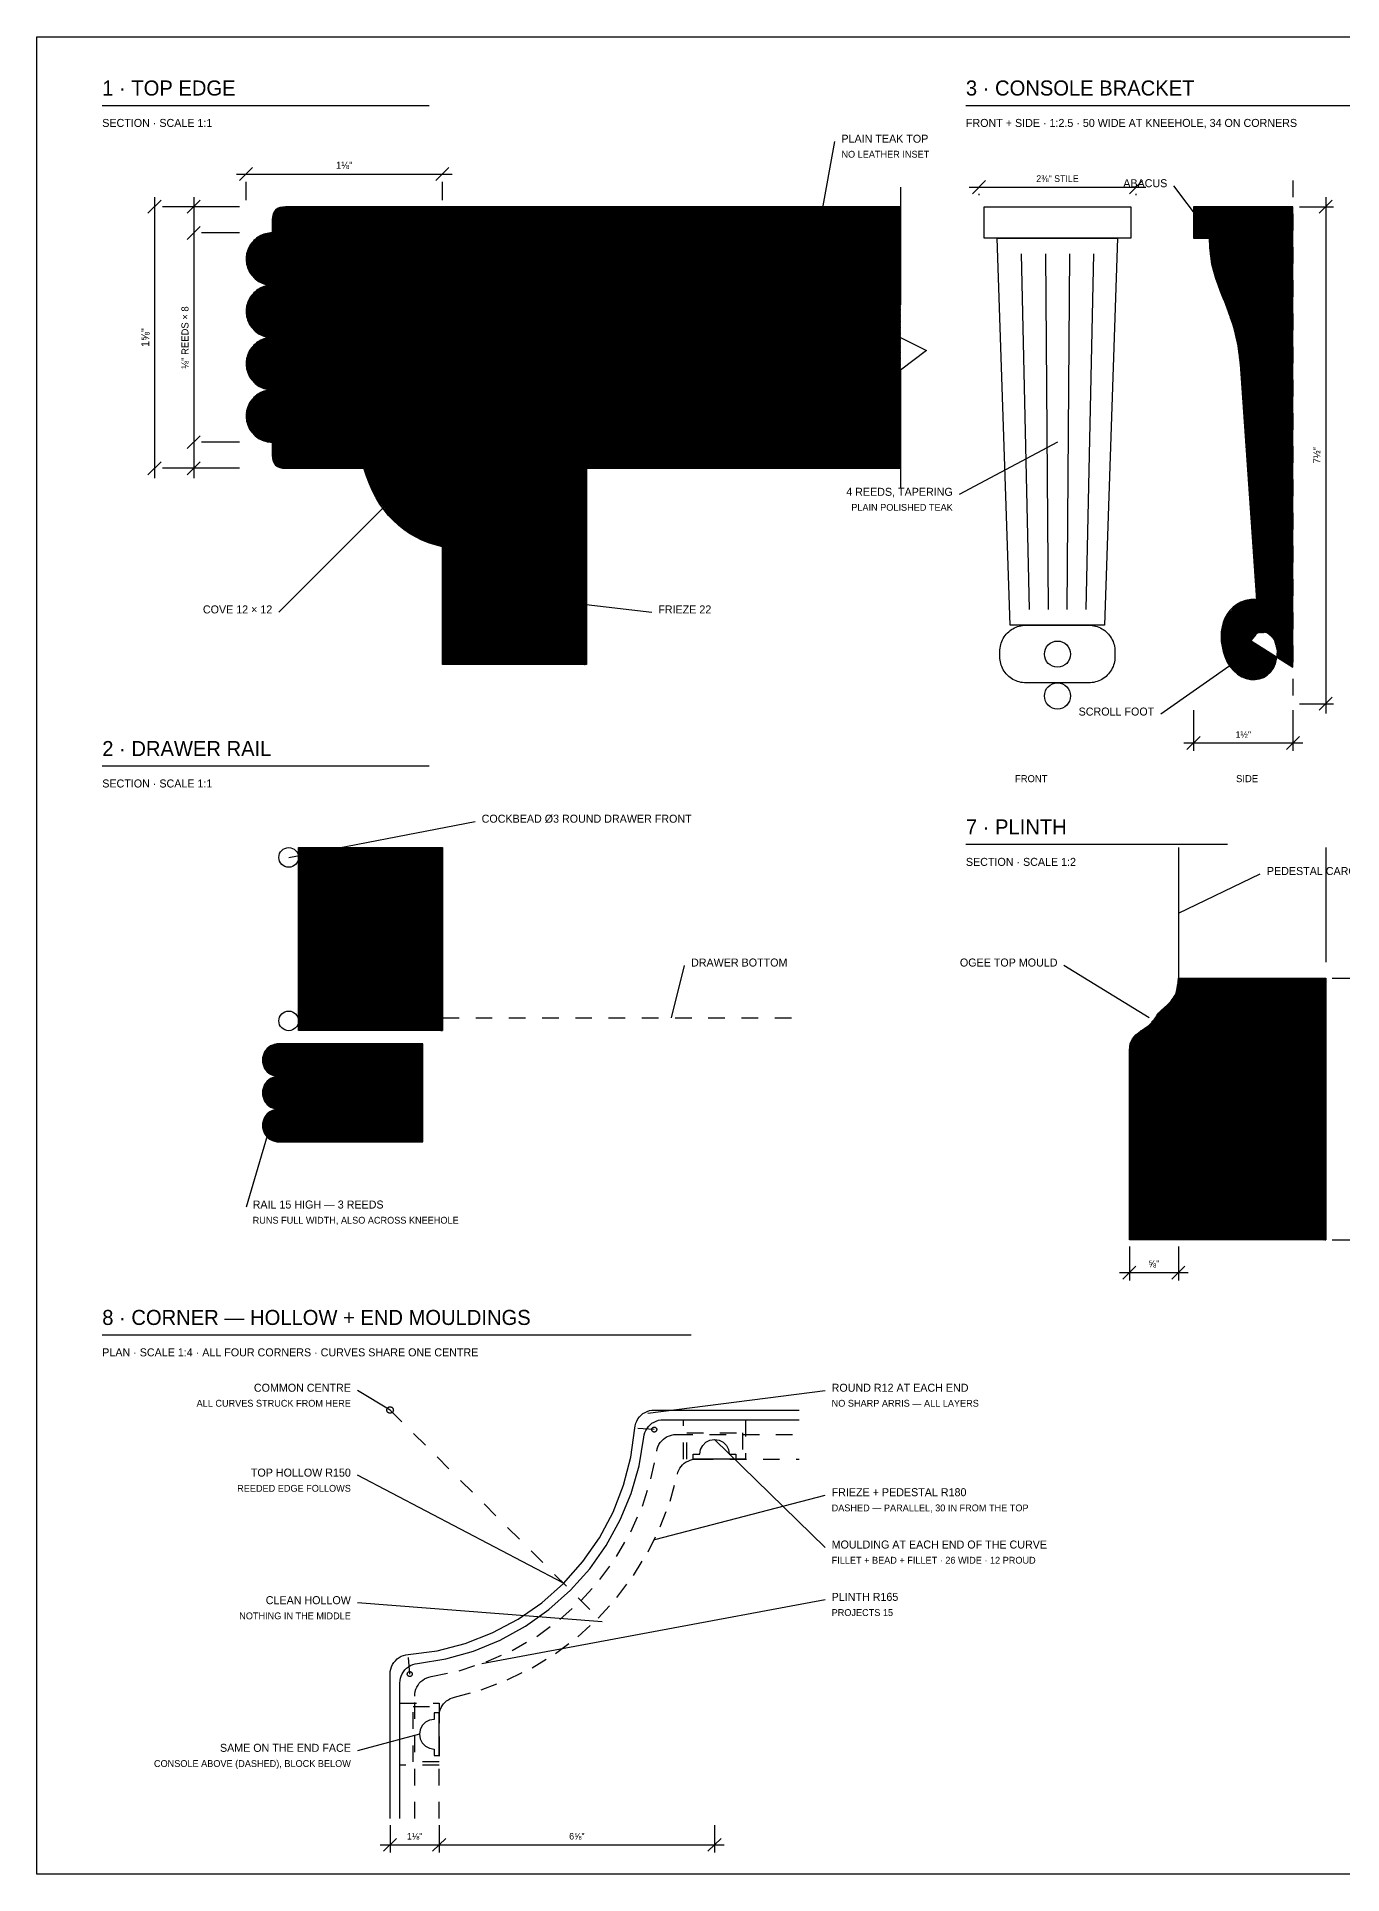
# Model space of a CAD drawing. Header units: inches. Extents: x 0.3 to 16.2, y 0.3 to 11.4.
# Drawn here: x 0.31 to 8.17, y 0.31 to 11.38 of the extents above; entities that cross this region are included whole.
import ezdxf
from ezdxf.enums import TextEntityAlignment as Align

# ---------------------------------------------------------------- set-up
doc = ezdxf.new("R2010")
doc.units = ezdxf.units.IN
doc.header["$LTSCALE"] = 0.009843
doc.header["$MEASUREMENT"] = 0
doc.linetypes.add('DASHED', pattern=[0.6, 0.5, -0.1])
for name, color, linetype in [('DIMENSIONS', 1, 'Continuous'), ('GEOMETRY', 7, 'Continuous'), ('HATCH', 8, 'Continuous'), ('TEXT', 7, 'Continuous')]:
    doc.layers.add(name, color=color, linetype=linetype)

msp = doc.modelspace()

# ---------------------------------------------------------------- hatches: boundary and pattern name
at = {"layer": 'HATCH'}
h = msp.add_hatch(dxfattribs=at)
h.set_pattern_fill('ANSI31', scale=0.01574803)
h.paths.add_polyline_path([(5.512, 10.354), (1.811, 10.354), (1.777, 10.349), (1.752, 10.335), (1.737, 10.31), (1.732, 10.276), (1.732, 10.197), (1.712, 10.195), (1.692, 10.191), (1.672, 10.185), (1.654, 10.176), (1.636, 10.164), (1.621, 10.151), (1.607, 10.135), (1.596, 10.118), (1.587, 10.1), (1.58, 10.08), (1.576, 10.06), (1.575, 10.039), (1.576, 10.019), (1.58, 9.999), (1.587, 9.979), (1.596, 9.961), (1.607, 9.943), (1.621, 9.928), (1.636, 9.914), (1.654, 9.903), (1.672, 9.894), (1.692, 9.887), (1.712, 9.883), (1.732, 9.882), (1.712, 9.881), (1.692, 9.877), (1.672, 9.87), (1.654, 9.861), (1.636, 9.849), (1.621, 9.836), (1.607, 9.82), (1.596, 9.803), (1.587, 9.785), (1.58, 9.765), (1.576, 9.745), (1.575, 9.724), (1.576, 9.704), (1.58, 9.684), (1.587, 9.664), (1.596, 9.646), (1.607, 9.629), (1.621, 9.613), (1.636, 9.599), (1.654, 9.588), (1.672, 9.579), (1.692, 9.572), (1.712, 9.568), (1.732, 9.567), (1.712, 9.566), (1.692, 9.562), (1.672, 9.555), (1.654, 9.546), (1.636, 9.534), (1.621, 9.521), (1.607, 9.505), (1.596, 9.488), (1.587, 9.47), (1.58, 9.45), (1.576, 9.43), (1.575, 9.409), (1.576, 9.389), (1.58, 9.369), (1.587, 9.349), (1.596, 9.331), (1.607, 9.314), (1.621, 9.298), (1.636, 9.285), (1.654, 9.273), (1.672, 9.264), (1.692, 9.257), (1.712, 9.253), (1.732, 9.252), (1.712, 9.251), (1.692, 9.247), (1.672, 9.24), (1.654, 9.231), (1.636, 9.219), (1.621, 9.206), (1.607, 9.19), (1.596, 9.173), (1.587, 9.155), (1.58, 9.135), (1.576, 9.115), (1.575, 9.094), (1.576, 9.074), (1.58, 9.054), (1.587, 9.034), (1.596, 9.016), (1.607, 8.999), (1.621, 8.983), (1.636, 8.97), (1.654, 8.958), (1.672, 8.949), (1.692, 8.942), (1.712, 8.938), (1.732, 8.937), (1.732, 8.858), (1.737, 8.824), (1.752, 8.799), (1.777, 8.784), (1.811, 8.78), (5.512, 8.78)])
h = msp.add_hatch(dxfattribs=at)
h.set_pattern_fill('ANSI31', scale=0.01574803)
h.paths.add_polyline_path([(7.874, 10.354), (7.276, 10.354), (7.276, 10.165), (7.37, 10.165), (7.377, 10.058), (7.395, 9.967), (7.453, 9.807), (7.516, 9.629), (7.542, 9.516), (7.559, 9.378), (7.654, 7.992), (7.589, 7.984), (7.535, 7.96), (7.465, 7.878), (7.441, 7.766), (7.465, 7.646), (7.496, 7.584), (7.54, 7.54), (7.592, 7.514), (7.646, 7.508), (7.696, 7.52), (7.739, 7.553), (7.769, 7.605), (7.78, 7.677), (7.759, 7.753), (7.713, 7.791), (7.66, 7.788), (7.622, 7.74), (7.874, 7.583), (7.874, 10.354)])
h = msp.add_hatch(dxfattribs=at)
h.set_pattern_fill('ANSI31', scale=0.01574803)
h.paths.add_polyline_path([(2.283, 8.78), (2.756, 8.78), (2.756, 8.307), (2.594, 8.366), (2.461, 8.465), (2.357, 8.602), (2.283, 8.78)])
h = msp.add_hatch(dxfattribs=at)
h.set_pattern_fill('ANSI31', scale=0.01574803)
h.paths.add_polyline_path([(2.756, 8.78), (3.622, 8.78), (3.622, 7.598), (2.756, 7.598), (2.756, 8.78)])
h = msp.add_hatch(dxfattribs=at)
h.set_pattern_fill('ANSI31', scale=0.01574803)
h.paths.add_polyline_path([(1.89, 6.496), (2.756, 6.496), (2.756, 5.394), (1.89, 5.394), (1.89, 6.496)])
h = msp.add_hatch(dxfattribs=at)
h.set_pattern_fill('ANSI31', scale=0.01574803)
h.paths.add_polyline_path([(7.185, 5.709), (8.071, 5.709), (8.071, 4.134), (6.89, 4.134), (6.89, 5.276), (6.909, 5.345), (6.954, 5.389), (7.006, 5.425), (7.047, 5.472), (7.085, 5.52), (7.131, 5.561), (7.169, 5.616), (7.185, 5.709)])
h = msp.add_hatch(dxfattribs=at)
h.set_pattern_fill('ANSI31', scale=0.01574803)
h.paths.add_polyline_path([(1.772, 5.315), (1.759, 5.314), (1.746, 5.312), (1.734, 5.307), (1.722, 5.302), (1.712, 5.295), (1.702, 5.286), (1.694, 5.276), (1.686, 5.266), (1.681, 5.254), (1.677, 5.242), (1.674, 5.229), (1.673, 5.217), (1.674, 5.204), (1.677, 5.191), (1.681, 5.179), (1.686, 5.167), (1.694, 5.157), (1.702, 5.147), (1.712, 5.138), (1.722, 5.131), (1.734, 5.126), (1.746, 5.121), (1.759, 5.119), (1.772, 5.118), (1.759, 5.117), (1.746, 5.115), (1.734, 5.111), (1.722, 5.105), (1.712, 5.098), (1.702, 5.089), (1.694, 5.08), (1.686, 5.069), (1.681, 5.057), (1.677, 5.045), (1.674, 5.033), (1.673, 5.02), (1.674, 5.007), (1.677, 4.994), (1.681, 4.982), (1.686, 4.97), (1.694, 4.96), (1.702, 4.95), (1.712, 4.942), (1.722, 4.934), (1.734, 4.929), (1.746, 4.925), (1.759, 4.922), (1.772, 4.921), (1.759, 4.92), (1.746, 4.918), (1.734, 4.914), (1.722, 4.908), (1.712, 4.901), (1.702, 4.892), (1.694, 4.883), (1.686, 4.872), (1.681, 4.86), (1.677, 4.848), (1.674, 4.836), (1.673, 4.823), (1.674, 4.81), (1.677, 4.797), (1.681, 4.785), (1.686, 4.774), (1.694, 4.763), (1.702, 4.753), (1.712, 4.745), (1.722, 4.738), (1.734, 4.732), (1.746, 4.728), (1.759, 4.725), (1.772, 4.724), (2.638, 4.724), (2.638, 5.315), (1.772, 5.315)])

# ---------------------------------------------------------------- linework, layer by layer
at = {"layer": 'DIMENSIONS'}
for p, q in [((1.516, 10.551), (2.815, 10.551)), ((1.535, 10.512), (1.614, 10.591)), ((2.717, 10.512), (2.795, 10.591)), ((5.945, 10.433), (6.024, 10.512)), ((6.89, 10.433), (6.969, 10.512)), ((1.024, 10.413), (1.024, 8.72)), ((1.26, 10.413), (1.26, 8.72)), ((1.575, 10.394), (1.575, 10.504)), ((2.756, 10.394), (2.756, 10.504)), ((5.925, 10.472), (6.988, 10.472)), ((5.984, 10.433), (5.984, 10.425)), ((6.929, 10.433), (6.929, 10.425)), ((8.071, 10.413), (8.071, 7.303)), ((0.984, 10.315), (1.063, 10.394)), ((1.535, 10.354), (1.071, 10.354)), ((1.22, 10.315), (1.299, 10.394)), ((1.535, 10.354), (1.307, 10.354)), ((7.913, 10.354), (8.118, 10.354)), ((8.031, 10.315), (8.11, 10.394)), ((1.22, 10.157), (1.299, 10.236)), ((1.535, 10.197), (1.307, 10.197)), ((1.22, 8.898), (1.299, 8.976)), ((1.535, 8.937), (1.307, 8.937)), ((0.984, 8.74), (1.063, 8.819)), ((1.535, 8.78), (1.071, 8.78)), ((1.22, 8.74), (1.299, 8.819)), ((1.535, 8.78), (1.307, 8.78)), ((7.276, 7.323), (7.276, 7.079)), ((7.874, 7.323), (7.874, 7.079)), ((7.913, 7.362), (8.118, 7.362)), ((8.031, 7.323), (8.11, 7.402)), ((7.217, 7.126), (7.933, 7.126)), ((7.236, 7.087), (7.315, 7.165)), ((7.835, 7.087), (7.913, 7.165)), ((8.11, 5.709), (8.354, 5.709)), ((6.89, 4.094), (6.89, 3.89)), ((7.185, 4.094), (7.185, 3.89)), ((8.11, 4.134), (8.354, 4.134)), ((6.831, 3.937), (7.244, 3.937)), ((6.85, 3.898), (6.929, 3.976)), ((7.146, 3.898), (7.224, 3.976)), ((2.441, 0.61), (2.441, 0.445)), ((2.736, 0.61), (2.736, 0.445)), ((4.393, 0.61), (4.393, 0.445)), ((2.382, 0.492), (4.452, 0.492)), ((2.402, 0.453), (2.48, 0.531)), ((2.697, 0.453), (2.776, 0.531)), ((4.354, 0.453), (4.433, 0.531))]:
    msp.add_line(p, q, dxfattribs=at)
at = {"layer": 'GEOMETRY'}
for p, q in [((0.709, 10.965), (2.677, 10.965)), ((5.906, 10.965), (8.661, 10.965)), ((5.039, 10.315), (5.118, 10.748)), ((7.323, 10.26), (7.157, 10.48)), ((6.239, 10.071), (6.287, 7.929)), ((6.384, 10.071), (6.4, 7.929)), ((6.529, 10.071), (6.513, 7.929)), ((6.674, 10.071), (6.627, 7.929)), ((6.457, 8.937), (5.866, 8.622)), ((2.441, 8.583), (1.772, 7.913)), ((3.346, 7.992), (4.016, 7.913)), ((7.528, 7.614), (7.079, 7.299)), ((0.709, 6.988), (2.677, 6.988)), ((1.831, 6.437), (2.953, 6.654)), ((5.906, 6.516), (7.48, 6.516)), ((7.185, 6.102), (7.677, 6.339)), ((4.134, 5.472), (4.213, 5.787)), ((7.008, 5.472), (6.496, 5.787)), ((1.772, 5), (1.575, 4.331)), ((0.709, 3.563), (4.252, 3.563)), ((2.441, 3.11), (2.244, 3.228)), ((3.992, 3.091), (5.059, 3.228)), ((4.393, 2.933), (5.059, 2.283)), ((3.485, 2.067), (2.244, 2.717)), ((4.035, 2.331), (5.059, 2.598)), ((3.717, 1.835), (2.244, 1.949)), ((2.993, 1.584), (5.059, 1.969)), ((2.618, 1.158), (2.244, 1.059))]:
    msp.add_line(p, q, dxfattribs=at)
at = {"layer": 'GEOMETRY', "linetype": 'DASHED'}
msp.add_line((7.874, 10.512), (7.874, 7.205), dxfattribs=at)
at = {"layer": 'GEOMETRY'}
for points in [[(0.315, 11.378), (16.22, 11.378), (16.22, 0.315), (0.315, 0.315), (0.315, 11.378)], [(5.512, 10.472), (5.512, 9.764), (5.354, 9.646), (5.669, 9.488), (5.512, 9.37), (5.512, 8.661)], [(5.512, 10.354), (1.811, 10.354)], [(6.016, 10.354), (6.898, 10.354), (6.898, 10.165), (6.016, 10.165), (6.016, 10.354)], [(7.874, 10.354), (7.276, 10.354), (7.276, 10.165), (7.37, 10.165)], [(7.622, 7.74), (7.874, 7.583), (7.874, 10.354)], [(1.732, 10.276), (1.732, 10.197)], [(6.094, 10.165), (6.819, 10.165), (6.74, 7.835), (6.173, 7.835), (6.094, 10.165)], [(7.559, 9.378), (7.654, 7.992)], [(7.622, 9.378), (7.691, 8.024)], [(7.685, 9.378), (7.729, 8.024)], [(7.748, 9.378), (7.767, 8.024)], [(1.732, 8.937), (1.732, 8.858)], [(1.811, 8.78), (5.512, 8.78)], [(2.283, 8.78), (2.756, 8.78), (2.756, 8.307)], [(2.756, 8.78), (3.622, 8.78), (3.622, 7.598), (2.756, 7.598), (2.756, 8.78)], [(6.268, 7.835), (6.646, 7.835)], [(6.11, 7.646), (6.11, 7.677)], [(6.803, 7.677), (6.803, 7.646)], [(6.646, 7.488), (6.268, 7.488)], [(1.89, 6.496), (2.756, 6.496), (2.756, 5.394), (1.89, 5.394), (1.89, 6.496)], [(7.185, 6.496), (7.185, 5.709)], [(8.071, 6.496), (8.071, 5.807)], [(7.185, 5.709), (8.071, 5.709), (8.071, 4.134), (6.89, 4.134), (6.89, 5.276)], [(1.772, 4.724), (2.638, 4.724), (2.638, 5.315), (1.772, 5.315)], [(2.461, 3.11), (2.46, 3.108), (2.46, 3.105), (2.459, 3.103), (2.458, 3.1), (2.457, 3.098), (2.455, 3.096), (2.453, 3.095), (2.451, 3.093), (2.448, 3.092), (2.446, 3.091), (2.444, 3.091), (2.441, 3.091), (2.438, 3.091), (2.436, 3.091), (2.433, 3.092), (2.431, 3.093), (2.429, 3.095), (2.427, 3.096), (2.425, 3.098), (2.424, 3.1), (2.423, 3.103), (2.422, 3.105), (2.421, 3.108), (2.421, 3.11), (2.421, 3.113), (2.422, 3.115), (2.423, 3.118), (2.424, 3.12), (2.425, 3.122), (2.427, 3.124), (2.429, 3.126), (2.431, 3.127), (2.433, 3.128), (2.436, 3.129), (2.438, 3.13), (2.441, 3.13), (2.444, 3.13), (2.446, 3.129), (2.448, 3.128), (2.451, 3.127), (2.453, 3.126), (2.455, 3.124), (2.457, 3.122), (2.458, 3.12), (2.459, 3.118), (2.46, 3.115), (2.46, 3.113), (2.461, 3.11)], [(2.441, 1.52), (2.442, 1.535), (2.445, 1.549), (2.449, 1.563), (2.455, 1.577), (2.463, 1.589), (2.473, 1.6), (2.483, 1.611), (2.495, 1.619), (2.508, 1.627), (2.522, 1.632), (2.536, 1.636), (2.55, 1.638), (2.724, 1.661), (2.893, 1.705), (3.056, 1.768), (3.211, 1.85), (3.354, 1.95), (3.485, 2.066), (3.601, 2.197), (3.701, 2.341), (3.783, 2.495), (3.846, 2.658), (3.89, 2.827), (3.913, 3.001), (3.915, 3.015), (3.919, 3.03), (3.925, 3.043), (3.932, 3.056), (3.941, 3.068), (3.951, 3.079), (3.962, 3.088), (3.975, 3.096), (3.988, 3.102), (4.002, 3.107), (4.016, 3.109), (4.031, 3.11), (4.902, 3.11)], [(2.5, 1.466), (2.501, 1.481), (2.503, 1.495), (2.508, 1.508), (2.514, 1.522), (2.521, 1.534), (2.53, 1.545), (2.54, 1.555), (2.552, 1.564), (2.564, 1.571), (2.577, 1.577), (2.591, 1.581), (2.605, 1.584), (2.777, 1.612), (2.943, 1.659), (3.104, 1.725), (3.256, 1.809), (3.397, 1.909), (3.527, 2.025), (3.642, 2.154), (3.742, 2.295), (3.826, 2.448), (3.892, 2.608), (3.939, 2.774), (3.968, 2.946), (3.97, 2.96), (3.974, 2.974), (3.98, 2.987), (3.987, 2.999), (3.996, 3.011), (4.006, 3.021), (4.017, 3.03), (4.03, 3.037), (4.043, 3.043), (4.056, 3.048), (4.071, 3.05), (4.085, 3.051), (4.902, 3.051)], [(4.046, 2.992), (4.046, 2.99), (4.045, 2.988), (4.045, 2.986), (4.044, 2.985), (4.043, 2.983), (4.041, 2.982), (4.04, 2.98), (4.038, 2.979), (4.037, 2.978), (4.035, 2.978), (4.033, 2.977), (4.031, 2.977), (4.029, 2.977), (4.027, 2.978), (4.025, 2.978), (4.024, 2.979), (4.022, 2.98), (4.021, 2.982), (4.019, 2.983), (4.018, 2.985), (4.017, 2.986), (4.017, 2.988), (4.016, 2.99), (4.016, 2.992), (4.016, 2.994), (4.017, 2.996), (4.017, 2.998), (4.018, 3), (4.019, 3.001), (4.021, 3.003), (4.022, 3.004), (4.024, 3.005), (4.025, 3.006), (4.027, 3.006), (4.029, 3.007), (4.031, 3.007), (4.033, 3.007), (4.035, 3.006), (4.037, 3.006), (4.038, 3.005), (4.04, 3.004), (4.041, 3.003), (4.043, 3.001), (4.044, 3), (4.045, 2.998), (4.045, 2.996), (4.046, 2.994), (4.046, 2.992)], [(4.265, 2.815), (4.265, 2.844), (4.305, 2.844), (4.309, 2.872), (4.322, 2.897), (4.341, 2.916), (4.366, 2.929), (4.393, 2.933), (4.421, 2.929), (4.445, 2.916), (4.465, 2.897), (4.477, 2.872), (4.482, 2.844), (4.521, 2.844), (4.521, 2.815), (4.265, 2.815)], [(2.441, 0.65), (2.441, 1.52)], [(2.5, 0.65), (2.5, 1.466)], [(2.574, 1.52), (2.574, 1.518), (2.573, 1.516), (2.573, 1.515), (2.572, 1.513), (2.571, 1.511), (2.569, 1.51), (2.568, 1.508), (2.566, 1.507), (2.565, 1.507), (2.563, 1.506), (2.561, 1.506), (2.559, 1.505), (2.557, 1.506), (2.555, 1.506), (2.553, 1.507), (2.552, 1.507), (2.55, 1.508), (2.549, 1.51), (2.547, 1.511), (2.546, 1.513), (2.545, 1.515), (2.545, 1.516), (2.544, 1.518), (2.544, 1.52), (2.544, 1.522), (2.545, 1.524), (2.545, 1.526), (2.546, 1.528), (2.547, 1.529), (2.549, 1.531), (2.55, 1.532), (2.552, 1.533), (2.553, 1.534), (2.555, 1.534), (2.557, 1.535), (2.559, 1.535), (2.561, 1.535), (2.563, 1.534), (2.565, 1.534), (2.566, 1.533), (2.568, 1.532), (2.569, 1.531), (2.571, 1.529), (2.572, 1.528), (2.573, 1.526), (2.573, 1.524), (2.574, 1.522), (2.574, 1.52)], [(2.736, 1.286), (2.707, 1.286), (2.707, 1.247), (2.679, 1.242), (2.655, 1.23), (2.635, 1.21), (2.622, 1.185), (2.618, 1.158), (2.622, 1.131), (2.635, 1.106), (2.655, 1.086), (2.679, 1.074), (2.707, 1.069), (2.707, 1.03), (2.736, 1.03), (2.736, 1.286)]]:
    msp.add_lwpolyline(points, dxfattribs=at)
at = {"layer": 'GEOMETRY', "linetype": 'DASHED'}
for points in [[(2.756, 5.472), (4.921, 5.472)], [(2.441, 3.11), (3.694, 1.858)], [(4.031, 2.992), (3.913, 3.001)], [(4.206, 3.051), (4.58, 3.051), (4.58, 2.815), (4.206, 2.815), (4.206, 3.051)], [(2.589, 1.388), (2.589, 1.402), (2.592, 1.416), (2.596, 1.429), (2.602, 1.442), (2.609, 1.454), (2.617, 1.465), (2.627, 1.475), (2.638, 1.484), (2.649, 1.492), (2.662, 1.498), (2.675, 1.502), (2.689, 1.505), (2.856, 1.54), (3.019, 1.593), (3.175, 1.662), (3.324, 1.747), (3.462, 1.848), (3.589, 1.962), (3.704, 2.089), (3.804, 2.228), (3.89, 2.376), (3.959, 2.532), (4.011, 2.695), (4.046, 2.863), (4.049, 2.876), (4.053, 2.889), (4.059, 2.902), (4.067, 2.914), (4.076, 2.924), (4.086, 2.934), (4.097, 2.943), (4.109, 2.95), (4.122, 2.955), (4.135, 2.959), (4.149, 2.962), (4.163, 2.963), (4.902, 2.963)], [(4.226, 2.972), (4.561, 2.972), (4.561, 2.815), (4.226, 2.815), (4.226, 2.972)], [(2.736, 1.266), (2.737, 1.28), (2.739, 1.293), (2.743, 1.305), (2.748, 1.318), (2.754, 1.329), (2.762, 1.34), (2.771, 1.35), (2.781, 1.359), (2.792, 1.366), (2.803, 1.373), (2.816, 1.378), (2.829, 1.381), (2.99, 1.426), (3.145, 1.485), (3.295, 1.558), (3.437, 1.645), (3.571, 1.745), (3.694, 1.857), (3.806, 1.981), (3.906, 2.114), (3.993, 2.256), (4.067, 2.406), (4.126, 2.562), (4.17, 2.723), (4.173, 2.735), (4.178, 2.748), (4.185, 2.759), (4.192, 2.77), (4.201, 2.78), (4.211, 2.789), (4.222, 2.797), (4.234, 2.803), (4.246, 2.808), (4.259, 2.812), (4.272, 2.814), (4.285, 2.815), (4.902, 2.815)], [(2.559, 1.52), (2.55, 1.638)], [(2.5, 1.345), (2.736, 1.345), (2.736, 0.971), (2.5, 0.971), (2.5, 1.345)], [(2.589, 0.65), (2.589, 1.388)], [(2.579, 1.325), (2.736, 1.325), (2.736, 0.991), (2.579, 0.991), (2.579, 1.325)], [(2.736, 0.65), (2.736, 1.266)]]:
    msp.add_lwpolyline(points, dxfattribs=at)
at = {"layer": 'GEOMETRY'}
for centre, radius in [((6.457, 7.661), 0.0787), ((6.457, 7.409), 0.0787), ((1.831, 6.437), 0.0591), ((1.831, 5.453), 0.0591)]:
    msp.add_circle(centre, radius, dxfattribs=at)
for points in [[(1.811, 10.354), (1.759, 10.354), (1.732, 10.328), (1.732, 10.276)], [(7.37, 10.165), (7.37, 9.85), (7.528, 9.787), (7.559, 9.378)], [(7.433, 10.134), (7.433, 9.85), (7.591, 9.787), (7.622, 9.378)], [(7.496, 10.134), (7.496, 9.85), (7.654, 9.787), (7.685, 9.378)], [(7.559, 10.134), (7.559, 9.85), (7.717, 9.787), (7.748, 9.378)], [(1.732, 8.858), (1.732, 8.806), (1.759, 8.78), (1.811, 8.78)], [(2.756, 8.307), (2.52, 8.36), (2.362, 8.517), (2.283, 8.78)], [(7.654, 7.992), (7.465, 7.992), (7.402, 7.803), (7.465, 7.646)]]:
    msp.add_open_spline(points, degree=3, dxfattribs=at)
for points, knots in [([(1.732, 10.197), (1.705, 10.197), (1.677, 10.19), (1.654, 10.176), (1.63, 10.162), (1.61, 10.142), (1.596, 10.118), (1.582, 10.094), (1.575, 10.067), (1.575, 10.039), (1.575, 10.012), (1.582, 9.985), (1.596, 9.961), (1.61, 9.937), (1.63, 9.917), (1.654, 9.903), (1.677, 9.889), (1.705, 9.882), (1.732, 9.882)], [0, 0, 0, 0, 1, 1, 1, 2, 2, 2, 3, 3, 3, 4, 4, 4, 5, 5, 5, 6, 6, 6, 6]), ([(1.732, 9.882), (1.705, 9.882), (1.677, 9.875), (1.654, 9.861), (1.63, 9.847), (1.61, 9.827), (1.596, 9.803), (1.582, 9.779), (1.575, 9.752), (1.575, 9.724), (1.575, 9.697), (1.582, 9.67), (1.596, 9.646), (1.61, 9.622), (1.63, 9.602), (1.654, 9.588), (1.677, 9.574), (1.705, 9.567), (1.732, 9.567)], [0, 0, 0, 0, 1, 1, 1, 2, 2, 2, 3, 3, 3, 4, 4, 4, 5, 5, 5, 6, 6, 6, 6]), ([(1.732, 9.567), (1.705, 9.567), (1.677, 9.56), (1.654, 9.546), (1.63, 9.532), (1.61, 9.512), (1.596, 9.488), (1.582, 9.464), (1.575, 9.437), (1.575, 9.409), (1.575, 9.382), (1.582, 9.355), (1.596, 9.331), (1.61, 9.307), (1.63, 9.287), (1.654, 9.273), (1.677, 9.259), (1.705, 9.252), (1.732, 9.252)], [0, 0, 0, 0, 1, 1, 1, 2, 2, 2, 3, 3, 3, 4, 4, 4, 5, 5, 5, 6, 6, 6, 6]), ([(1.732, 9.252), (1.705, 9.252), (1.677, 9.245), (1.654, 9.231), (1.63, 9.217), (1.61, 9.197), (1.596, 9.173), (1.582, 9.149), (1.575, 9.122), (1.575, 9.094), (1.575, 9.067), (1.582, 9.04), (1.596, 9.016), (1.61, 8.992), (1.63, 8.972), (1.654, 8.958), (1.677, 8.944), (1.705, 8.937), (1.732, 8.937)], [0, 0, 0, 0, 1, 1, 1, 2, 2, 2, 3, 3, 3, 4, 4, 4, 5, 5, 5, 6, 6, 6, 6]), ([(6.11, 7.677), (6.11, 7.705), (6.118, 7.732), (6.131, 7.756), (6.145, 7.78), (6.165, 7.8), (6.189, 7.814), (6.213, 7.827), (6.24, 7.835), (6.268, 7.835)], [0, 0, 0, 0, 1, 1, 1, 2, 2, 2, 3, 3, 3, 3]), ([(6.646, 7.835), (6.673, 7.835), (6.7, 7.827), (6.724, 7.814), (6.748, 7.8), (6.768, 7.78), (6.782, 7.756), (6.796, 7.732), (6.803, 7.705), (6.803, 7.677)], [0, 0, 0, 0, 1, 1, 1, 2, 2, 2, 3, 3, 3, 3]), ([(7.465, 7.646), (7.528, 7.457), (7.78, 7.457), (7.78, 7.677), (7.78, 7.803), (7.654, 7.835), (7.622, 7.74)], [0, 0, 0, 0, 1, 1, 1, 2, 2, 2, 2]), ([(6.268, 7.488), (6.24, 7.488), (6.213, 7.495), (6.189, 7.509), (6.165, 7.523), (6.145, 7.543), (6.131, 7.567), (6.118, 7.591), (6.11, 7.618), (6.11, 7.646)], [0, 0, 0, 0, 1, 1, 1, 2, 2, 2, 3, 3, 3, 3]), ([(6.803, 7.646), (6.803, 7.618), (6.796, 7.591), (6.782, 7.567), (6.768, 7.543), (6.748, 7.523), (6.724, 7.509), (6.7, 7.495), (6.673, 7.488), (6.646, 7.488)], [0, 0, 0, 0, 1, 1, 1, 2, 2, 2, 3, 3, 3, 3]), ([(6.89, 5.276), (6.89, 5.394), (7.008, 5.394), (7.047, 5.472), (7.087, 5.551), (7.185, 5.551), (7.185, 5.709)], [0, 0, 0, 0, 1, 1, 1, 2, 2, 2, 2]), ([(1.772, 5.315), (1.754, 5.315), (1.737, 5.31), (1.722, 5.302), (1.707, 5.293), (1.695, 5.281), (1.686, 5.266), (1.678, 5.251), (1.673, 5.234), (1.673, 5.217), (1.673, 5.199), (1.678, 5.182), (1.686, 5.167), (1.695, 5.152), (1.707, 5.14), (1.722, 5.131), (1.737, 5.123), (1.754, 5.118), (1.772, 5.118)], [0, 0, 0, 0, 1, 1, 1, 2, 2, 2, 3, 3, 3, 4, 4, 4, 5, 5, 5, 6, 6, 6, 6]), ([(1.772, 5.118), (1.754, 5.118), (1.737, 5.114), (1.722, 5.105), (1.707, 5.096), (1.695, 5.084), (1.686, 5.069), (1.678, 5.054), (1.673, 5.037), (1.673, 5.02), (1.673, 5.002), (1.678, 4.985), (1.686, 4.97), (1.695, 4.956), (1.707, 4.943), (1.722, 4.934), (1.737, 4.926), (1.754, 4.921), (1.772, 4.921)], [0, 0, 0, 0, 1, 1, 1, 2, 2, 2, 3, 3, 3, 4, 4, 4, 5, 5, 5, 6, 6, 6, 6]), ([(1.772, 4.921), (1.754, 4.921), (1.737, 4.917), (1.722, 4.908), (1.707, 4.899), (1.695, 4.887), (1.686, 4.872), (1.678, 4.857), (1.673, 4.84), (1.673, 4.823), (1.673, 4.806), (1.678, 4.789), (1.686, 4.774), (1.695, 4.759), (1.707, 4.746), (1.722, 4.738), (1.737, 4.729), (1.754, 4.724), (1.772, 4.724)], [0, 0, 0, 0, 1, 1, 1, 2, 2, 2, 3, 3, 3, 4, 4, 4, 5, 5, 5, 6, 6, 6, 6])]:
    msp.add_open_spline(points, degree=3, knots=knots, dxfattribs=at)

# ---------------------------------------------------------------- texts
at = {"layer": 'TEXT'}
for s, height, p in [('1 · TOP EDGE', 0.09071, (0.709, 11.024)), ('3 · CONSOLE BRACKET', 0.09071, (5.906, 11.024)), ('SECTION · SCALE 1:1', 0.04819, (0.709, 10.835)), ('FRONT + SIDE · 1:2.5 · 50 WIDE AT KNEEHOLE, 34 ON CORNERS', 0.04819, (5.906, 10.835)), ('PLAIN TEAK TOP', 0.04819, (5.157, 10.74)), ('NO LEATHER INSET', 0.0411, (5.157, 10.65)), ('FRIEZE 22', 0.0482, (4.055, 7.906)), ('2 · DRAWER RAIL', 0.09071, (0.709, 7.047)), ('SECTION · SCALE 1:1', 0.04819, (0.709, 6.858)), ('COCKBEAD Ø3 ROUND DRAWER FRONT', 0.04819, (2.992, 6.646)), ('7 · PLINTH', 0.0907, (5.906, 6.575)), ('SECTION · SCALE 1:2', 0.04819, (5.906, 6.386)), ('PEDESTAL CARCASE ABOVE', 0.04819, (7.717, 6.331)), ('DRAWER BOTTOM', 0.04819, (4.252, 5.78)), ('RAIL 15 HIGH — 3 REEDS', 0.04819, (1.614, 4.323)), ('RUNS FULL WIDTH, ALSO ACROSS KNEEHOLE', 0.0411, (1.614, 4.232)), ('8 · CORNER — HOLLOW + END MOULDINGS', 0.09071, (0.709, 3.622)), ('PLAN · SCALE 1:4 · ALL FOUR CORNERS · CURVES SHARE ONE CENTRE', 0.04819, (0.709, 3.433)), ('ROUND R12 AT EACH END', 0.04819, (5.098, 3.22)), ('NO SHARP ARRIS — ALL LAYERS', 0.0411, (5.098, 3.13)), ('FRIEZE + PEDESTAL R180', 0.04819, (5.098, 2.591)), ('DASHED — PARALLEL, 30 IN FROM THE TOP', 0.0411, (5.098, 2.5)), ('MOULDING AT EACH END OF THE CURVE', 0.04819, (5.098, 2.276)), ('FILLET + BEAD + FILLET · 26 WIDE · 12 PROUD', 0.0411, (5.098, 2.185)), ('PLINTH R165', 0.04819, (5.098, 1.961)), ('PROJECTS 15', 0.0411, (5.098, 1.87))]:
    msp.add_text(s, height=height, dxfattribs=at).set_placement(p)
for s, height, p in [('1⅛"', 0.0425, (2.165, 10.583)), ('2⅜" STILE', 0.0397, (6.457, 10.504)), ('1½"', 0.0397, (7.575, 7.157)), ('FRONT', 0.0425, (6.299, 6.89)), ('SIDE', 0.0425, (7.598, 6.89)), ('⅝"', 0.0425, (7.037, 3.969)), ('1⅛"', 0.0397, (2.589, 0.524)), ('6⅝"', 0.0397, (3.565, 0.524))]:
    msp.add_text(s, height=height, dxfattribs=at).set_placement(p, align=Align.CENTER)
for s, height, p in [('ABACUS', 0.0482, (7.118, 10.472)), ('4 REEDS, TAPERING', 0.04819, (5.827, 8.614)), ('PLAIN POLISHED TEAK', 0.0411, (5.827, 8.524)), ('COVE 12 × 12', 0.04819, (1.732, 7.906)), ('SCROLL FOOT', 0.04819, (7.039, 7.291)), ('OGEE TOP MOULD', 0.04819, (6.457, 5.78)), ('COMMON CENTRE', 0.04819, (2.205, 3.22)), ('ALL CURVES STRUCK FROM HERE', 0.0411, (2.205, 3.13)), ('REEDED EDGE FOLLOWS', 0.0411, (2.205, 2.618)), ('TOP HOLLOW R150', 0.04819, (2.205, 2.709)), ('NOTHING IN THE MIDDLE', 0.0411, (2.205, 1.85)), ('CLEAN HOLLOW', 0.04819, (2.205, 1.941)), ('CONSOLE ABOVE (DASHED), BLOCK BELOW', 0.0411, (2.205, 0.961)), ('SAME ON THE END FACE', 0.04819, (2.205, 1.052))]:
    msp.add_text(s, height=height, dxfattribs=at).set_placement(p, align=Align.RIGHT)
for s, height, p in [('⅛" REEDS × 8', 0.04252, (1.228, 9.567)), ('1⅝"', 0.0482, (0.992, 9.567)), ('7½"', 0.0425, (8.039, 8.858))]:
    msp.add_text(s, height=height, rotation=90, dxfattribs=at).set_placement(p, align=Align.CENTER)

doc.saveas('drawing.dxf')
